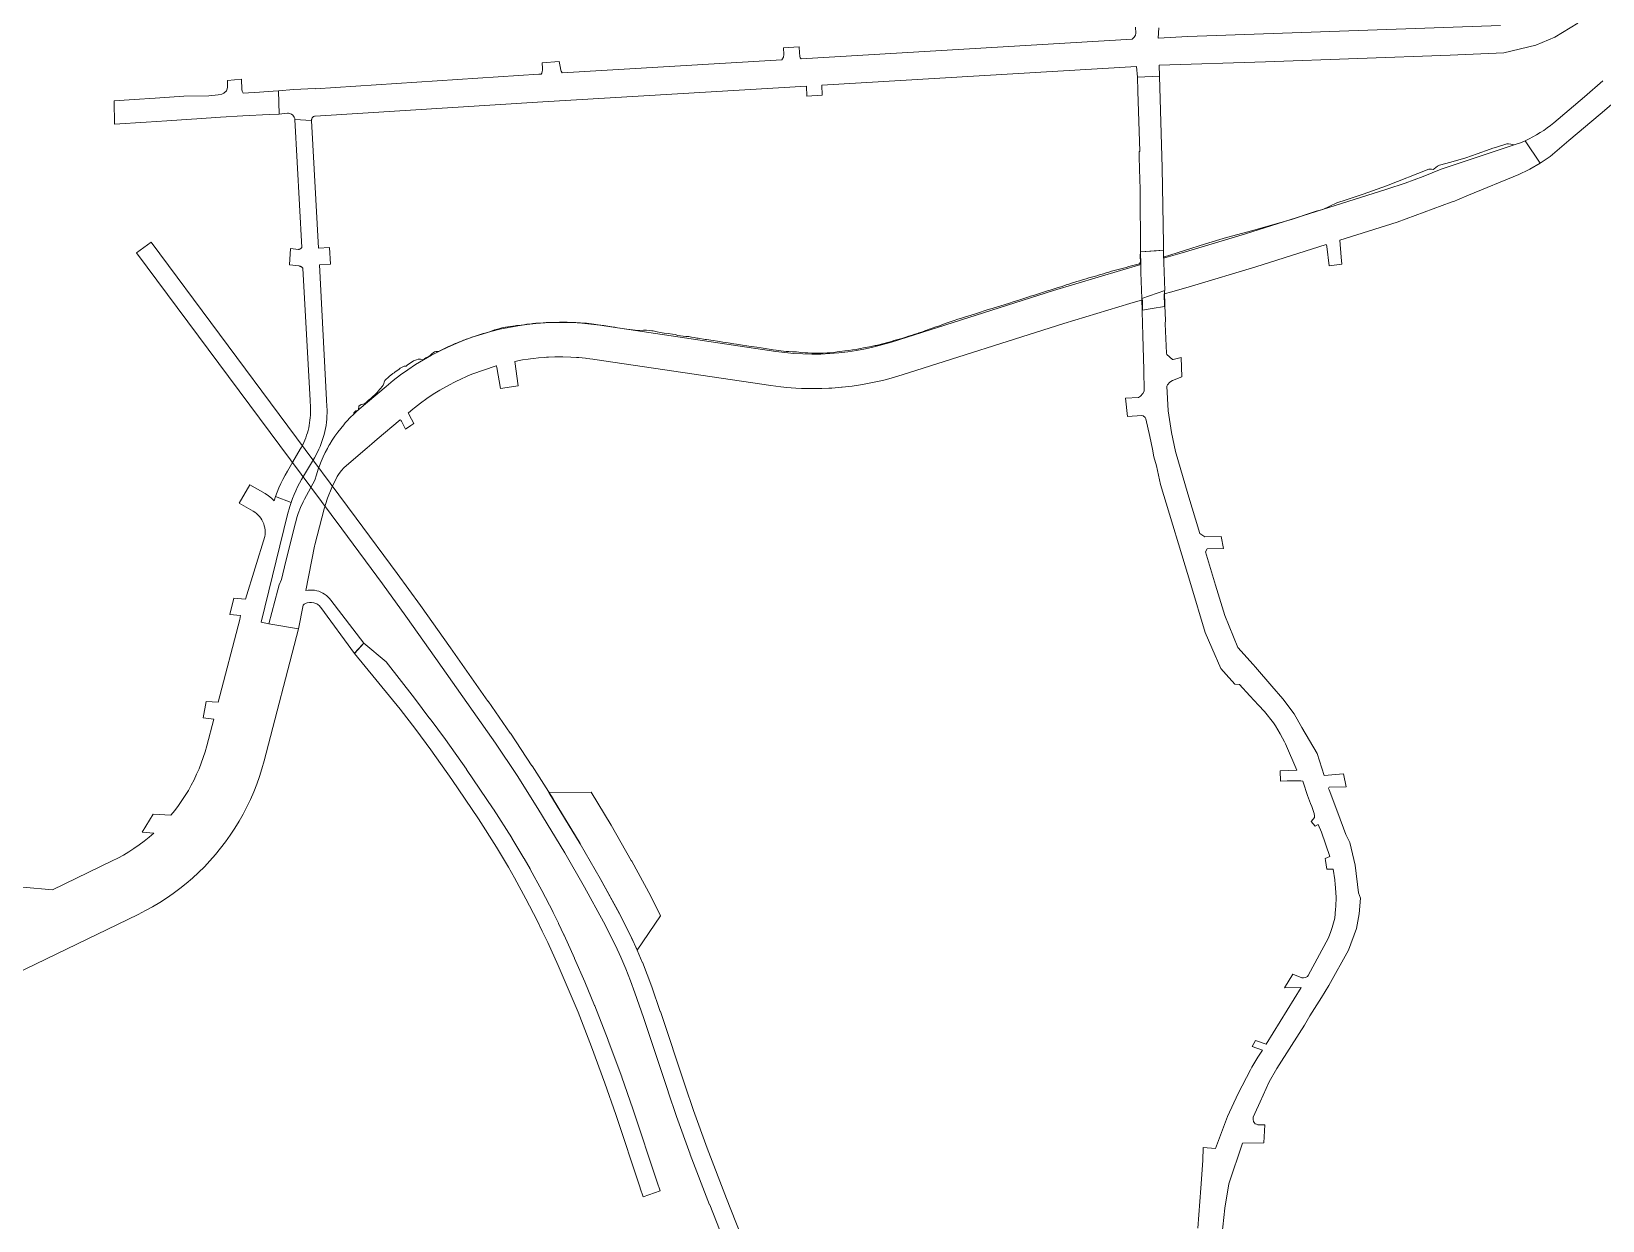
# Model space of a CAD drawing. Header units: inches. Extents: x 704148 to 723432, y 7075344 to 7101810.
# Drawn here: x 712945 to 714082, y 7085785 to 7086646 of the extents above; entities that cross this region are included whole.
import ezdxf

# ---------------------------------------------------------------- set-up
doc = ezdxf.new("R2010")
doc.units = ezdxf.units.IN
doc.header["$MEASUREMENT"] = 0
doc.layers.add('gisdb.gisadmin', color=7, linetype='Continuous', lineweight=9, true_color=0xccf5fc)

msp = doc.modelspace()

# ---------------------------------------------------------------- linework, layer by layer
at = {"layer": 'gisdb.gisadmin'}
for points in [[(714064.4501, 7086652.3948), (714047.9597, 7086642.1082), (714034.0742, 7086636.3041), (714010.9194, 7086630.8152), (713972.079, 7086629.0644), (713838.3759, 7086624.3086), (713761.4162, 7086621.8709), (713761.7148, 7086613.8492), (713745.7249, 7086613.2673), (713744.9858, 7086620.9752), (713517.0885, 7086607.4226), (713517.428, 7086600.1938), (713506.3154, 7086599.5369), (713505.92, 7086606.7621), (713315.0745, 7086595.4765), (713150.3551, 7086585.0874), (713150.0465, 7086585.0409), (713149.6456, 7086584.9294), (713149.3573, 7086584.81), (713149.0828, 7086584.6613), (713148.7438, 7086584.4202), (713148.3722, 7086584.0567), (713148.1236, 7086583.7232), (713147.9235, 7086583.3584), (713147.8077, 7086583.0685), (713147.7603, 7086582.9117), (713147.7475, 7086582.8693), (713147.6835, 7086582.5638), (713147.6585, 7086582.3572), (713147.648, 7086582.1493), (713147.652, 7086581.9412), (713135.6066, 7086582.4661), (713135.4138, 7086583.3805), (713135.2584, 7086583.8216), (713135.0652, 7086584.2475), (713134.5712, 7086585.0409), (713133.9471, 7086585.7364), (713133.2116, 7086586.3129), (713132.809, 7086586.551), (713131.9493, 7086586.9175), (713131.0391, 7086587.1293), (713130.5736, 7086587.1748), (713130.1551, 7086587.1811), (713124.2094, 7086586.4932), (713123.7308, 7086603.3199), (713134.5193, 7086604.211), (713150.2406, 7086605.1217), (713150.243, 7086604.6979), (713312.2288, 7086615.3327), (713313.8044, 7086615.4361), (713314.2654, 7086616.1758), (713314.6997, 7086617.4067), (713314.8049, 7086618.2719), (713314.754, 7086619.4741), (713314.5084, 7086623.5005), (713327.0124, 7086624.4704), (713327.5717, 7086620.9066), (713328.0626, 7086618.2688), (713328.416, 7086617.4721), (713329.1909, 7086616.4217), (713488.148, 7086625.6968), (713489.2377, 7086627.5953), (713489.5948, 7086629.6824), (713489.3805, 7086634.5621), (713500.6974, 7086635.2221), (713500.9437, 7086630.768), (713501.068, 7086628.5207), (713501.4187, 7086627.2703), (713502.23, 7086626.5256), (713741.7645, 7086640.623), (713743.2777, 7086642.092), (713744.1757, 7086643.5782), (713744.506, 7086645.1321), (713744.3208, 7086649.4368)], [(713761.0323, 7086648.925), (713760.6862, 7086641.5443), (713782.2277, 7086642.5932), (714008.4974, 7086650.668)], [(714093.9316, 7086597.8075), (714080.7909, 7086586.4166), (714058.0393, 7086567.2659), (714047.777, 7086558.6331), (714044.3558, 7086555.8811), (714037.2145, 7086550.8704), (714037.2144, 7086550.8705), (714026.4266, 7086567.2156), (714026.4267, 7086567.2156), (714029.1941, 7086568.5341), (714031.9151, 7086569.9458), (714034.5866, 7086571.449), (714037.2055, 7086573.0422), (714039.7689, 7086574.7234), (714042.2736, 7086576.4906), (714044.7169, 7086578.3419), (714047.0959, 7086580.2751), (714069.3844, 7086599.0245), (714082.6072, 7086610.4866)], [(713489.6887, 7085660.1039), (713435.8887, 7085796.5641), (713435.8702, 7085796.6115), (713421.7995, 7085833.1361), (713421.7541, 7085833.2576), (713411.8643, 7085860.5402), (713411.8216, 7085860.6618), (713405.7315, 7085878.5627), (713405.7157, 7085878.6095), (713387.8718, 7085932.3963), (713381.6878, 7085950.1159), (713378.4616, 7085958.8451), (713375.0843, 7085967.4814), (713371.506, 7085975.9844), (713367.6014, 7085984.5052), (713359.0819, 7086001.4609), (713345.3331, 7086026.6291), (713330.965, 7086051.536), (713311.439, 7086083.6855), (713296.3792, 7086107.4909), (713280.7855, 7086130.8696), (713264.7428, 7086153.9771), (713237.6414, 7086192.3694), (713215.8413, 7086222.9889), (713199.0281, 7086246.2354), (713169.5455, 7086286.1619), (713020.9716, 7086486.0395), (713031.405, 7086493.7949), (713179.985, 7086293.909), (713179.9972, 7086293.8925), (713209.505, 7086253.9318), (713209.5429, 7086253.88), (713226.3891, 7086230.5878), (713226.4174, 7086230.5485), (713248.2391, 7086199.8985), (713248.2543, 7086199.8772), (713275.3779, 7086161.4534), (713275.407, 7086161.4118), (713291.4987, 7086138.2337), (713291.5668, 7086138.1336), (713307.2377, 7086114.6392), (713307.3233, 7086114.5075), (713322.4569, 7086090.5855), (713322.5194, 7086090.4846), (713342.1143, 7086058.2217), (713342.189, 7086058.0955), (713356.6316, 7086033.0596), (713356.7056, 7086032.9277), (713370.5441, 7086007.5952), (713370.6478, 7086007.3974), (713379.27, 7085990.2374), (713379.3711, 7085990.0269), (713383.3667, 7085981.3073), (713383.4486, 7085981.1208), (713387.0987, 7085972.4474), (713387.1612, 7085972.2934), (713390.591, 7085963.5229), (713390.6343, 7085963.4089), (713393.9022, 7085954.567), (713393.9423, 7085954.4554), (713400.1624, 7085936.6324), (713400.1947, 7085936.5374), (713418.0467, 7085882.7264), (713424.108, 7085864.91), (713433.9538, 7085837.7489), (713447.992, 7085801.3085), (713501.7854, 7085664.8651)], [(713789.45, 7085779.7), (713791.57, 7085808.74), (713792.93, 7085828.66), (713793.31, 7085838.1), (713802.03, 7085837.44), (713810.77, 7085860.56), (713818.45, 7085877.32), (713827.39, 7085894.34), (713828.5724, 7085896.2751), (713832.8998, 7085903.5279), (713836.0997, 7085908.5936), (713828.6391, 7085911.239), (713831.0633, 7085915.6833), (713838.77, 7085912.95), (713864.24, 7085954.07), (713852.0481, 7085953.8074), (713858.1984, 7085963.7526), (713864.54, 7085961.01), (713865.8, 7085960.97), (713867.22, 7085961.23), (713868.2, 7085961.67), (713868.86, 7085962.11), (713869.36, 7085962.61), (713883.94, 7085989.93), (713885.69, 7085994.68), (713886.74, 7085997.55), (713888.48, 7086004.23), (713889.12, 7086010.65), (713889.2, 7086012.68), (713889.46, 7086019.47), (713889.14, 7086025.85), (713888.81, 7086029.19), (713888.7768, 7086029.5224), (713888.5985, 7086031.1031), (713888.4904, 7086032.0622), (713887.46, 7086039.79), (713882.68, 7086039.65), (713881.79, 7086045.99), (713881.59, 7086047.4), (713884.9, 7086048.93), (713878.86, 7086066.48), (713876.58, 7086072.04), (713874.42, 7086070.95), (713871.38, 7086074.17), (713872.98, 7086075.95), (713873.78, 7086077.25), (713873.85, 7086078.27), (713873.6818, 7086080.1367), (713871.7906, 7086085.0264), (713870.8948, 7086087.3423), (713868.7372, 7086092.9721), (713865.5354, 7086102.6023), (713865.3039, 7086103.3254), (713863.95, 7086103.63), (713861.11, 7086103.63), (713853.92, 7086103.77), (713849.3257, 7086103.4528), (713848.9056, 7086111.0154), (713861.1024, 7086111.4333), (713852.7729, 7086130.4943), (713852.1134, 7086132.0035), (713850.5799, 7086134.6288), (713848.8804, 7086137.7288), (713845.7099, 7086143.5125), (713844.0875, 7086145.6264), (713837.56, 7086153.98), (713833.28, 7086158.53), (713826.94, 7086165.26), (713819.54, 7086173.32), (713816.06, 7086173.58), (713809.89, 7086180.7), (713806.12, 7086185.05), (713799.53, 7086199.99), (713794.65, 7086211.07), (713784.39, 7086245.79), (713762.3225, 7086318.2647), (713759.3514, 7086331.6944), (713757.5399, 7086338.3689), (713756.4227, 7086343.9396), (713754.6258, 7086353.0721), (713751.8, 7086365.87), (713751.34, 7086366.84), (713749.69, 7086368), (713748.74, 7086368.19), (713738.46, 7086367.5035), (713736.9854, 7086380.7753), (713746.31, 7086381.34), (713747.87, 7086382.14), (713749.59, 7086384.14), (713750.41, 7086385.96), (713750.19, 7086401.4), (713749.56, 7086426.13), (713749.1165, 7086443.4455), (713748.87, 7086453.07), (713765.39, 7086458.85), (713765.18, 7086458.35), (713765.5206, 7086447.6789), (713765.85, 7086437.36), (713765.81, 7086434.66), (713766.7, 7086413.34), (713766.88, 7086412.51), (713770.9, 7086408.84), (713771.39, 7086408.73), (713777.334, 7086410.2528), (713777.8589, 7086396.3419), (713770.93, 7086393.67), (713768.96, 7086392.4), (713767.44, 7086390.52), (713766.8, 7086389.37), (713767.9, 7086371.52), (713770.36, 7086355.89), (713773.08, 7086342.18), (713782.12, 7086311.44), (713790.81, 7086282.85), (713794.39, 7086280.42), (713806.2872, 7086280.7043), (713807.8777, 7086271.843), (713796.2, 7086271.59), (713794.89, 7086269.57), (713802.26, 7086245.39), (713808.97, 7086223.39), (713818.39, 7086200.21), (713829.38, 7086188.02), (713831.13, 7086185.96), (713842.9022, 7086172.1946), (713850.8, 7086163.16), (713859.15, 7086152.28), (713864.61, 7086142.32), (713875.6906, 7086123.451), (713880.7182, 7086107.6502), (713894.8156, 7086108.8472), (713896.7003, 7086099.4241), (713884.52, 7086099.16), (713883.92, 7086098.02), (713884.38, 7086097.28), (713890.65, 7086080.62), (713896.57, 7086064.9), (713899.47, 7086059.12), (713903.39, 7086042.72), (713905.67, 7086022.5), (713907.12, 7086018.74), (713906.17, 7086007.27), (713904.26, 7085996.75), (713898.34, 7085981.07), (713884.28, 7085955.49), (713878.9, 7085946.87), (713870.52, 7085933.43), (713866.61, 7085926.87), (713857.23, 7085912.06), (713846.64, 7085895.33), (713840.96, 7085885.81), (713834.37, 7085871.23), (713830.58, 7085862.83), (713829.51, 7085860.18), (713829.44, 7085858.35), (713829.69, 7085856.91), (713830.05, 7085856.3), (713830.91, 7085855.4), (713831.74, 7085855.05), (713832.8, 7085854.63), (713834.54, 7085854.5), (713837.8269, 7085854.4953), (713837.1743, 7085841.4432), (713821.77, 7085841.38), (713811.77, 7085811.83), (713808.9747, 7085794.2257), (713805.2172, 7085760.4428)], [(712938.5612, 7086026.7107), (712960.0944, 7086024.8044), (713003.3165, 7086045.7166), (713007.3654, 7086047.7645), (713011.3394, 7086049.9541), (713015.2336, 7086052.2826), (713019.0432, 7086054.7472), (713022.7634, 7086057.3447), (713026.3896, 7086060.072), (713029.9172, 7086062.9255), (713033.3419, 7086065.9019), (713025.0682, 7086066.4872), (713032.9776, 7086079.4596), (713045.8409, 7086078.8544), (713048.5932, 7086082.2547), (713051.2281, 7086085.7466), (713053.7426, 7086089.3263), (713056.1339, 7086092.9894), (713058.399, 7086096.7318), (713060.5355, 7086100.5492), (713062.5407, 7086104.437), (713064.4125, 7086108.3909), (713066.1486, 7086112.4061), (713067.7471, 7086116.4782), (713069.206, 7086120.6023), (713070.5237, 7086124.7736), (713071.6986, 7086128.9874), (713076.762, 7086148.4192), (713069.1077, 7086149.3621), (713071.418, 7086161.1803), (713079.9555, 7086160.6749), (713095.5747, 7086220.617), (713096.2894, 7086223.3601), (713088.5569, 7086224.1397), (713091.2809, 7086235.97), (713099.8948, 7086235.3126), (713113.7525, 7086280.5918), (713113.9575, 7086282.1334), (713114.0273, 7086283.6871), (713113.9615, 7086285.241), (713113.7605, 7086286.7832), (713113.4259, 7086288.302), (713112.9601, 7086289.7858), (713112.3668, 7086291.2235), (713111.6505, 7086292.6039), (713110.8165, 7086293.9167), (713109.8713, 7086295.1517), (713108.8221, 7086296.2997), (713107.6768, 7086297.3519), (713106.4442, 7086298.3003), (713105.3036, 7086299.038), (713095.1384, 7086304.7371), (713102.9471, 7086318.003), (713114.0793, 7086311.7355), (713116.3762, 7086310.1643), (713118.5275, 7086308.3989), (713120.5167, 7086306.4527), (713121.5901, 7086309.6401), (713132.7632, 7086305.2408), (713131.8031, 7086302.3444), (713130.1674, 7086296.4658), (713111.1832, 7086218.5271), (713116.7464, 7086217.4265), (713138.2233, 7086213.7581), (713113.3092, 7086118.1449), (713111.7134, 7086112.428), (713109.9208, 7086106.7698), (713107.9334, 7086101.177), (713105.7536, 7086095.6563), (713103.3842, 7086090.2143), (713100.8278, 7086084.8576), (713098.0877, 7086079.5926), (713095.1669, 7086074.4255), (713092.0692, 7086069.3626), (713088.798, 7086064.4099), (713085.3575, 7086059.5734), (713081.7517, 7086054.8589), (713077.9848, 7086050.2719), (713074.0616, 7086045.818), (713069.9865, 7086041.5026), (713065.7645, 7086037.3307), (713061.4007, 7086033.3075), (713056.9004, 7086029.4376), (713052.2688, 7086025.7258), (713047.5115, 7086022.1765), (713042.6342, 7086018.794), (713037.6429, 7086015.5822), (713032.5433, 7086012.5451), (713027.3418, 7086009.6862), (713022.0444, 7086007.0091), (712895.5748, 7085945.8193)]]:
    msp.add_lwpolyline(points, dxfattribs=at)
for points in [[(713764.6067, 7086487.9791), (713747.936, 7086486.765), (713747.8859, 7086494.0345), (713747.9386, 7086494.839), (713747.8859, 7086495.6434), (713747.7, 7086522.6), (713747.52, 7086532.62), (713747.4574, 7086538.8563), (713746.99, 7086555.22), (713746.96, 7086559.46), (713747.2455, 7086559.4782), (713746.0143, 7086603.0528), (713745.7249, 7086613.2673), (713761.7148, 7086613.8492), (713763.59, 7086547.67), (713764.5271, 7086492.6541)], [(713123.7308, 7086603.3199), (713124.2094, 7086586.4932), (713116.97, 7086586.12), (713097.84, 7086585.12), (713081.63, 7086584.28), (713064.57, 7086583.08), (713060.76, 7086582.83), (713042.8, 7086581.63), (713027.85, 7086580.63), (713005.02, 7086579.29), (713004.6252, 7086596.1705), (713019.26, 7086597.12), (713034.44, 7086598.06), (713055.03, 7086599.44), (713073.13, 7086599.81), (713080.08, 7086600.48), (713082.64, 7086600.96), (713084.12, 7086601.55), (713085.93, 7086603.34), (713086.63, 7086604.66), (713086.84, 7086605.97), (713086.87, 7086607.6), (713086.688, 7086610.8695), (713096.7871, 7086611.7555), (713097.11, 7086604.21), (713097.46, 7086603.13), (713098.1, 7086601.73), (713109.8097, 7086602.4461), (713116.25, 7086602.84), (713119.84, 7086603.18)], [(713132.7632, 7086305.2408), (713121.5901, 7086309.6401), (713122.7641, 7086312.7918), (713124.0375, 7086315.9047), (713125.409, 7086318.9757), (713126.8773, 7086322.0016), (713128.4408, 7086324.9794), (713130.098, 7086327.906), (713134.0073, 7086334.5615), (713139.416, 7086343.7697), (713140.3288, 7086345.3868), (713141.1855, 7086347.0343), (713141.9851, 7086348.7104), (713142.7265, 7086350.4129), (713143.4089, 7086352.1399), (713144.0316, 7086353.8893), (713144.5938, 7086355.6591), (713145.0947, 7086357.4472), (713145.5339, 7086359.2515), (713145.9108, 7086361.0698), (713146.225, 7086362.8999), (713146.4761, 7086364.7398), (713146.6637, 7086366.5873), (713146.7877, 7086368.4401), (713146.8479, 7086370.2961), (713146.8443, 7086372.153), (713146.7768, 7086374.0087), (713146.4951, 7086379.2668), (713141.3869, 7086474.5952), (713141.2367, 7086474.861), (713141.0639, 7086475.1127), (713140.8699, 7086475.3485), (713140.656, 7086475.5664), (713140.4239, 7086475.7648), (713140.1755, 7086475.9423), (713139.9125, 7086476.0975), (713139.637, 7086476.2291), (713139.3511, 7086476.3362), (713139.0569, 7086476.418), (713138.7567, 7086476.4738), (713138.6283, 7086476.4896), (713131.542, 7086477.2242), (713132.3653, 7086489.044), (713138.0885, 7086488.5527), (713138.3064, 7086488.5435), (713138.7405, 7086488.5822), (713139.1612, 7086488.6957), (713139.5559, 7086488.8805), (713139.9124, 7086489.131), (713140.073, 7086489.2786), (713140.2201, 7086489.4397), (713140.3526, 7086489.6129), (713140.4694, 7086489.797), (713140.5627, 7086489.9755), (713135.6066, 7086582.4661), (713147.652, 7086581.9412), (713152.6123, 7086489.3716), (713160.577, 7086489.8635), (713161.2606, 7086477.833), (713153.2589, 7086477.3052), (713158.4916, 7086379.6533), (713158.7597, 7086374.6508), (713158.8421, 7086372.3827), (713158.8451, 7086370.8561), (713158.8465, 7086370.1131), (713158.7729, 7086367.8447), (713158.6214, 7086365.5802), (713158.392, 7086363.3222), (713158.0852, 7086361.0734), (713157.7012, 7086358.8365), (713157.2406, 7086356.6142), (713156.7038, 7086354.409), (713156.0915, 7086352.2235), (713155.4044, 7086350.0604), (713154.6433, 7086347.9222), (713153.8092, 7086345.8114), (713152.903, 7086343.7306), (713151.9258, 7086341.6821), (713149.7631, 7086337.692), (713140.4451, 7086321.8284), (713138.9425, 7086319.1726), (713137.527, 7086316.4694), (713136.2, 7086313.7217), (713134.9628, 7086310.9325), (713133.8168, 7086308.1045)], [(713135.9282, 7086290.6241), (713137.1813, 7086295.0387), (713137.9127, 7086297.2152), (713139.5809, 7086301.4932), (713141.5174, 7086305.6567), (713142.5838, 7086307.6902), (713150.0419, 7086321.3789), (713151.0874, 7086325.1508), (713152.4186, 7086329.2522), (713153.3082, 7086331.7514), (713154.5896, 7086334.9897), (713155.983, 7086338.1814), (713157.4867, 7086341.3227), (713159.0989, 7086344.4097), (713160.234, 7086346.4101), (713160.8176, 7086347.4387), (713162.6407, 7086350.406), (713164.566, 7086353.308), (713166.5912, 7086356.1412), (713168.7139, 7086358.9022), (713170.9314, 7086361.5876), (713172.0719, 7086362.8747), (713172.3048, 7086363.1375), (713173.241, 7086364.1942), (713175.6401, 7086366.7187), (713178.1243, 7086369.1569), (713178.1255, 7086369.1582), (713178.2317, 7086369.2561), (713180.1366, 7086371.0128), (713182.1976, 7086372.8118), (713201.6367, 7086389.3162), (713206.7693, 7086393.5257), (713212.0422, 7086397.5581), (713217.4493, 7086401.4086), (713222.9844, 7086405.073), (713228.6409, 7086408.5468), (713234.4124, 7086411.826), (713240.2922, 7086414.9069), (713246.2734, 7086417.7859), (713252.3491, 7086420.4597), (713258.5124, 7086422.9251), (713264.756, 7086425.1793), (713271.0726, 7086427.2197), (713277.4551, 7086429.0439), (713283.896, 7086430.6498), (713290.3878, 7086432.0356), (713296.923, 7086433.1996), (713303.494, 7086434.1405), (713310.0933, 7086434.8572), (713316.7131, 7086435.3489), (713323.3458, 7086435.6149), (713329.9837, 7086435.6551), (713336.6192, 7086435.4693), (713343.2445, 7086435.0578), (713349.8519, 7086434.421), (713356.4338, 7086433.5596), (713483.8697, 7086414.6718), (713490.3307, 7086413.8296), (713496.8177, 7086413.2143), (713503.3223, 7086412.8266), (713509.8364, 7086412.667), (713516.3522, 7086412.7358), (713522.8615, 7086413.0328), (713529.3564, 7086413.5577), (713535.829, 7086414.3099), (713542.2712, 7086415.2884), (713548.6752, 7086416.4919), (713555.0331, 7086417.9192), (713561.3371, 7086419.5683), (713567.5794, 7086421.4372), (713684.7375, 7086458.7634), (713733.2856, 7086473.3401), (713748.1668, 7086477.538), (713747.9443, 7086486.6894), (713747.9443, 7086486.6895), (713759.2651, 7086487.5613), (713764.3825, 7086487.9554), (713764.4692, 7086482.1377), (713764.4692, 7086482.1368), (713778.0135, 7086485.9576), (713823.8541, 7086499.6895), (713926.1792, 7086532.1463), (713939.473, 7086536.5749), (713952.6335, 7086541.3849), (713965.6499, 7086546.5724), (714018.5038, 7086564.2793), (714018.5039, 7086564.2792), (714023.6161, 7086565.9919), (714026.4266, 7086567.2156), (714037.2144, 7086550.8704), (714037.2144, 7086550.8705), (714037.2145, 7086550.8704), (714029.8411, 7086546.604), (714029.6635, 7086546.5013), (714028.8088, 7086546.1017), (714021.7606, 7086542.8068), (713985.4429, 7086527.7226), (713977.2711, 7086524.3286), (713975.2392, 7086523.4846), (713972.9005, 7086522.6299), (713933.7379, 7086508.3164), (713892.0947, 7086495.1074), (713893.1846, 7086482.7808), (713893.6245, 7086477.8046), (713884.3626, 7086476.6257), (713882.8401, 7086490.5076), (713882.7458, 7086490.9132), (713882.4533, 7086491.6922), (713882.2756, 7086491.9929), (713831.4128, 7086475.8596), (713784.8009, 7086461.8966), (713770.4219, 7086457.8404), (713764.9493, 7086456.2966), (713765.1706, 7086447.2744), (713756.3183, 7086445.6658), (713749.3568, 7086444.4007), (713749.2785, 7086451.876), (713740.073, 7086449.2792), (713716.3129, 7086442.1452), (713692.3266, 7086434.9432), (713575.1685, 7086397.617), (713568.0869, 7086395.4967), (713563.8377, 7086394.3852), (713560.9354, 7086393.6259), (713553.7227, 7086392.0068), (713546.4577, 7086390.6414), (713539.1494, 7086389.5314), (713531.8066, 7086388.6781), (713531.2442, 7086388.6327), (713524.4385, 7086388.0827), (713522.1212, 7086387.9769), (713517.054, 7086387.7457), (713513.0572, 7086387.7035), (713509.6623, 7086387.6677), (713502.2723, 7086387.8487), (713498.3216, 7086388.0842), (713494.8933, 7086388.2885), (713491.7475, 7086388.5869), (713487.5341, 7086388.9866), (713480.204, 7086389.9421), (713352.7685, 7086408.8298), (713351.3718, 7086409.0124), (713346.9801, 7086409.5864), (713345.9069, 7086409.6894), (713341.1692, 7086410.1438), (713339.4103, 7086410.2518), (713335.3425, 7086410.5014), (713329.507, 7086410.6587), (713323.6695, 7086410.6156), (713319.0746, 7086410.4237), (713317.837, 7086410.372), (713316.2058, 7086410.2477), (713312.0162, 7086409.9284), (713308.3578, 7086409.5228), (713306.2141, 7086409.2852), (713304.397, 7086409.0203), (713300.4376, 7086408.4431), (713294.6933, 7086407.4032), (713297.1657, 7086389.5914), (713297.1657, 7086389.5913), (713292.4981, 7086388.9009), (713284.4067, 7086387.704), (713281.8033, 7086402.987), (713281.803, 7086402.9882), (713281.7299, 7086403.3275), (713281.7297, 7086403.3281), (713281.6267, 7086403.6615), (713281.6266, 7086403.662), (713281.4951, 7086403.9847), (713281.39, 7086404.1966), (713281.3895, 7086404.1965), (713263.6967, 7086398.077), (713260.3597, 7086396.6983), (713255.2702, 7086394.3971), (713252.5097, 7086393.038), (713250.2591, 7086391.93), (713248.5828, 7086391.0351), (713245.3317, 7086389.2995), (713240.4934, 7086386.5086), (713235.7494, 7086383.5602), (713231.1048, 7086380.4576), (713226.6187, 7086377.2428), (713226.5647, 7086377.2041), (713222.1339, 7086373.8032), (713220.9801, 7086372.8558), (713217.8172, 7086370.2586), (713217.6351, 7086370.104), (713217.6351, 7086370.1039), (713219.9383, 7086365.6933), (713221.6415, 7086362.4317), (713221.6415, 7086362.4316), (713219.424, 7086360.9261), (713215.7601, 7086358.4385), (713213.0213, 7086363.5938), (713212.7779, 7086364.0073), (713212.4995, 7086364.398), (713212.188, 7086364.763), (713211.8459, 7086365.0994), (713195.2467, 7086351.0956), (713191.2852, 7086347.7321), (713187.8938, 7086344.8527), (713172.8947, 7086332.118), (713170.9754, 7086330.3387), (713169.2185, 7086328.3989), (713167.6373, 7086326.3134), (713166.2439, 7086324.098), (713162.1992, 7086316.0897), (713159.1176, 7086308.4337), (713157.6784, 7086303.7307), (713157.21, 7086302.2), (713156.7058, 7086300.5524), (713149.937, 7086274.5756), (713149.7476, 7086273.5923), (713143.5703, 7086241.5202), (713145.1037, 7086241.7547), (713146.6707, 7086241.8568), (713148.2406, 7086241.8219), (713149.8015, 7086241.6503), (713151.3415, 7086241.3434), (713152.8489, 7086240.9033), (713154.3122, 7086240.3336), (713155.7203, 7086239.6385), (713157.0624, 7086238.8233), (713158.3284, 7086237.8943), (713159.5086, 7086236.8585), (713160.594, 7086235.7237), (713161.5764, 7086234.4986), (713185.4556, 7086203.4399), (713180.6228, 7086198.3479), (713178.7341, 7086195.8497), (713154.3163, 7086229.1798), (713153.8251, 7086229.7923), (713153.2823, 7086230.3597), (713152.0593, 7086231.3421), (713151.3882, 7086231.7497), (713149.9525, 7086232.3821), (713149.1988, 7086232.6022), (713147.6484, 7086232.8414), (713146.0799, 7086232.8078), (713144.5411, 7086232.5024), (713143.7976, 7086232.2503), (713142.3903, 7086231.557), (713141.5386, 7086230.9713), (713138.2233, 7086213.7581), (713116.7464, 7086217.4265), (713123.1367, 7086241.9195), (713124.2207, 7086245.5191), (713125.8132, 7086249.5799), (713128.9206, 7086262.7357)], [(713965.6499, 7086546.5724), (713952.6335, 7086541.3849), (713939.473, 7086536.5749), (713926.1792, 7086532.1463), (713823.8541, 7086499.6895), (713778.0135, 7086485.9576), (713764.4692, 7086482.1368), (713764.4564, 7086482.9962), (713794.8742, 7086492.4967), (713810.0505, 7086497.0105), (713829.2365, 7086502.1864), (713841.6899, 7086505.922), (713857.0956, 7086510.2722), (713871.3079, 7086515.0776), (713875.1129, 7086516.3114), (713879.9825, 7086517.4966), (713890.044, 7086522.1579), (713896.6639, 7086524.4401), (713909.0124, 7086528.5062), (713925.9467, 7086534.594), (713956.5707, 7086546.4984), (713958.6524, 7086546.4913), (713959.7195, 7086546.4287), (713960.5586, 7086546.935), (713962.9179, 7086548.8282), (713964.4583, 7086549.4415), (713972.4998, 7086551.6751), (713983.4901, 7086554.766), (713991.6366, 7086557.7415), (714001.026, 7086561.2059), (714002.9387, 7086561.8147), (714004.8802, 7086562.3545), (714012.9932, 7086564.8316), (714014.2025, 7086564.8854), (714015.9537, 7086564.788), (714018.5038, 7086564.2793)], [(713748.87, 7086453.07), (713748.0394, 7086471.7727), (713747.936, 7086486.765), (713764.6067, 7086487.9791), (713764.76, 7086478.98), (713765.39, 7086458.85)], [(713529.3564, 7086413.5577), (713522.8615, 7086413.0328), (713516.3522, 7086412.7358), (713509.8364, 7086412.667), (713503.3223, 7086412.8266), (713496.8177, 7086413.2143), (713490.3307, 7086413.8296), (713483.8697, 7086414.6718), (713356.4338, 7086433.5596), (713349.8519, 7086434.421), (713343.2445, 7086435.0578), (713336.6192, 7086435.4693), (713329.9837, 7086435.6551), (713323.3458, 7086435.6149), (713316.7131, 7086435.3489), (713310.0933, 7086434.8572), (713303.494, 7086434.1405), (713296.923, 7086433.1996), (713290.3878, 7086432.0356), (713283.896, 7086430.6498), (713277.4551, 7086429.0439), (713271.0726, 7086427.2197), (713264.756, 7086425.1793), (713258.5124, 7086422.9251), (713252.3491, 7086420.4597), (713246.2734, 7086417.7859), (713240.2922, 7086414.9069), (713234.4124, 7086411.826), (713228.6409, 7086408.5468), (713222.9844, 7086405.073), (713217.4493, 7086401.4086), (713212.0422, 7086397.5581), (713206.7693, 7086393.5257), (713201.6367, 7086389.3162), (713182.1976, 7086372.8118), (713180.1366, 7086371.0128), (713178.2317, 7086369.2561), (713178.1777, 7086370.2731), (713178.9166, 7086370.9479), (713179.7515, 7086371.5095), (713180.7062, 7086371.9301), (713181.6488, 7086372.365), (713181.9585, 7086375.0904), (713182.7134, 7086375.7464), (713183.6117, 7086376.2333), (713184.8293, 7086376.3443), (713185.9451, 7086376.5752), (713187.4485, 7086377.8947), (713188.948, 7086379.2186), (713190.443, 7086380.548), (713191.1886, 7086381.2149), (713191.9327, 7086381.8835), (713193.4171, 7086383.2253), (713194.1638, 7086383.8909), (713194.8902, 7086384.5804), (713196.1306, 7086386.2095), (713196.7771, 7086386.9932), (713197.4243, 7086387.776), (713198.7126, 7086389.3488), (713199.369, 7086390.1207), (713199.9154, 7086391.3436), (713200.1224, 7086392.4412), (713200.5762, 7086393.6098), (713201.3415, 7086394.4102), (713203.0004, 7086395.8588), (713203.8598, 7086396.5465), (713206.484, 7086398.5507), (713207.3642, 7086399.2114), (713208.2526, 7086399.8609), (713210.0529, 7086401.1274), (713210.9577, 7086401.7536), (713211.8538, 7086402.3913), (713213.7158, 7086403.5672), (713214.7277, 7086404.0367), (713216.0337, 7086404.0725), (713216.9554, 7086404.663), (713217.8559, 7086405.2844), (713219.6675, 7086406.5124), (713221.4927, 7086407.7205), (713223.6428, 7086408.6511), (713224.8752, 7086408.9851), (713226.4191, 7086409.0616), (713228.5825, 7086408.6279), (713229.4291, 7086409.3164), (713230.3252, 7086409.9227), (713231.3156, 7086410.3648), (713232.3641, 7086410.7012), (713234.0016, 7086412.1988), (713234.822, 7086412.9538), (713235.6786, 7086413.647), (713236.5771, 7086414.2658), (713237.6709, 7086414.511), (713238.7937, 7086414.6926), (713239.93, 7086414.839), (713240.8939, 7086415.3221), (713242.8296, 7086416.2725), (713243.8013, 7086416.7396), (713245.7525, 7086417.6578), (713246.7319, 7086418.1087), (713248.698, 7086418.9944), (713249.6847, 7086419.4291), (713251.6653, 7086420.282), (713252.6591, 7086420.7003), (713254.6535, 7086421.5203), (713255.6541, 7086421.922), (713256.6569, 7086422.3182), (713257.6618, 7086422.7088), (713258.6689, 7086423.0939), (713259.6781, 7086423.4734), (713260.6894, 7086423.8473), (713263.7355, 7086424.9354), (713266.7992, 7086425.9729), (713271.9422, 7086427.5888), (713274.0116, 7086428.1952), (713277.1147, 7086429.1111), (713280.188, 7086430.1557), (713282.2646, 7086430.7569), (713283.3059, 7086431.0484), (713285.3953, 7086431.6076), (713286.4468, 7086431.8598), (713289.6426, 7086432.417), (713291.7794, 7086432.7469), (713294.9897, 7086433.1956), (713296.061, 7086433.3328), (713299.2781, 7086433.7075), (713301.4189, 7086433.9712), (713302.4876, 7086434.1143), (713303.5571, 7086434.2514), (713304.6272, 7086434.3827), (713306.7798, 7086434.5344), (713307.8428, 7086434.7325), (713308.9073, 7086434.9254), (713309.9782, 7086435.0588), (713311.0593, 7086435.0784), (713312.1412, 7086435.0783), (713315.3627, 7086435.3694), (713317.5154, 7086435.4954), (713319.6694, 7086435.5977), (713321.8244, 7086435.6761), (713325.0594, 7086435.6675), (713327.2146, 7086435.7281), (713329.371, 7086435.7688), (713332.6051, 7086435.7118), (713333.683, 7086435.6842), (713335.8383, 7086435.6129), (713339.0697, 7086435.4649), (713340.1463, 7086435.4042), (713342.3023, 7086435.3147), (713344.455, 7086435.1694), (713345.5366, 7086435.1512), (713346.6113, 7086435.0518), (713351.9588, 7086434.3316), (713355.1656, 7086433.9017), (713359.2151, 7086433.293), (713362.1808, 7086432.8406), (713365.158, 7086432.4659), (713367.1396, 7086432.1942), (713369.1014, 7086431.789), (713371.0794, 7086431.4927), (713374.0469, 7086431.0525), (713376.0253, 7086430.7593), (713378.0036, 7086430.466), (713378.9928, 7086430.3194), (713379.9544, 7086430.2089), (713380.0594, 7086430.1968), (713381.9748, 7086429.9767), (713383.9813, 7086429.8729), (713384.9828, 7086429.8097), (713388.0402, 7086429.9756), (713390.0541, 7086429.9223), (713392.0723, 7086429.8972), (713394.0504, 7086429.6022), (713395.0392, 7086429.4531), (713397.9771, 7086428.8128), (713399.9364, 7086428.3909), (713402.9004, 7086427.927), (713405.8826, 7086427.5855), (713408.862, 7086427.2256), (713410.8174, 7086426.7768), (713412.7648, 7086426.2746), (713414.7258, 7086425.8643), (713416.7052, 7086425.5779), (713418.7092, 7086425.4576), (713420.7113, 7086425.3244), (713422.6835, 7086424.989), (713424.6558, 7086424.6553), (713426.6287, 7086424.3245), (713427.6153, 7086424.1606), (713432.5526, 7086423.3688), (713433.5408, 7086423.2155), (713438.4834, 7086422.4597), (713441.45, 7086422.0137), (713445.4034, 7086421.404), (713449.3625, 7086420.8336), (713453.3139, 7086420.2104), (713455.289, 7086419.895), (713458.2549, 7086419.444), (713464.1868, 7086418.5422), (713470.1127, 7086417.6001), (713473.0763, 7086417.1337), (713476.0438, 7086416.6933), (713479.0111, 7086416.2511), (713481.9781, 7086415.8076), (713483.9929, 7086415.5058), (713485.7906, 7086415.2446), (713489.4623, 7086414.7708), (713491.3047, 7086414.5902), (713493.1612, 7086414.5583), (713495.9231, 7086414.2988), (713497.7788, 7086414.3198), (713498.6997, 7086414.2433), (713500.535, 7086413.972), (713501.4545, 7086413.8489), (713505.1502, 7086413.6537), (713506.9997, 7086413.5843), (713509.775, 7086413.4775), (713511.6267, 7086413.3369), (713513.4801, 7086413.2973), (713515.3334, 7086413.3188), (713518.1124, 7086413.3979), (713520.8896, 7086413.526), (713522.7398, 7086413.6345), (713525.5066, 7086413.9124), (713528.267, 7086414.2386), (713530.105, 7086414.4668), (713533.7736, 7086414.9664), (713536.5308, 7086415.2894), (713539.2823, 7086415.6612), (713542.025, 7086416.0936), (713543.8486, 7086416.4118), (713548.3789, 7086417.3548), (713550.1825, 7086417.7694), (713552.91, 7086418.2917), (713555.6382, 7086418.8248), (713556.5459, 7086419.0127), (713558.3584, 7086419.4045), (713561.0689, 7086420.0338), (713561.967, 7086420.2652), (713562.8506, 7086420.5475), (713563.7322, 7086420.8356), (713564.6181, 7086421.1085), (713565.509, 7086421.3648), (713567.4261, 7086421.9185), (713569.2029, 7086422.4299), (713571.1281, 7086422.9756), (713572.0914, 7086423.2463), (713574.0138, 7086423.8007), (713574.9708, 7086424.0911), (713577.8409, 7086424.9653), (713579.7517, 7086425.5561), (713581.6575, 7086426.1626), (713582.6136, 7086426.4559), (713584.526, 7086427.0416), (713586.4382, 7086427.6283), (713587.3709, 7086427.9948), (713588.3115, 7086428.3368), (713589.2528, 7086428.6766), (713591.1348, 7086429.3578), (713592.0759, 7086429.6979), (713593.0174, 7086430.0372), (713594.9016, 7086430.7113), (713595.8446, 7086431.0458), (713599.6243, 7086432.359), (713601.519, 7086433.0006), (713603.4091, 7086433.6564), (713605.3003, 7086434.3087), (713607.185, 7086434.9816), (713610.0157, 7086435.9794), (713612.849, 7086436.9688), (713615.692, 7086437.9281), (713617.6053, 7086438.511), (713620.4726, 7086439.3937), (713625.2397, 7086440.9022), (713629.0456, 7086442.1332), (713631.8989, 7086443.0598), (713634.7537, 7086443.982), (713637.6121, 7086444.8928), (713640.4759, 7086445.7868), (713644.2965, 7086446.9716), (713649.0711, 7086448.4563), (713652.8875, 7086449.6543), (713655.7465, 7086450.5633), (713660.5053, 7086452.0977), (713663.3613, 7086453.016), (713666.2184, 7086453.9307), (713668.124, 7086454.5382), (713670.9835, 7086455.4454), (713674.7988, 7086456.6468), (713677.6625, 7086457.5411), (713680.5255, 7086458.4373), (713682.428, 7086459.0543), (713685.2971, 7086459.9607), (713688.194, 7086460.8494), (713690.1259, 7086461.4396), (713691.092, 7086461.7344), (713693.9548, 7086462.7319), (713695.8735, 7086463.3648), (713697.7981, 7086463.9791), (713701.651, 7086465.1959), (713703.5793, 7086465.7987), (713706.4735, 7086466.697), (713708.404, 7086467.2926), (713710.3352, 7086467.8862), (713711.3045, 7086468.1703), (713713.278, 7086468.6216), (713714.2488, 7086468.9003), (713716.1864, 7086469.472), (713718.1226, 7086470.048), (713721.0233, 7086470.9249), (713722.9559, 7086471.5138), (713724.891, 7086472.0944), (713726.8267, 7086472.6729), (713728.7624, 7086473.2516), (713730.7139, 7086473.7753), (713731.6944, 7086474.0199), (713734.6185, 7086474.7536), (713735.5893, 7086474.9954), (713737.5225, 7086475.5089), (713739.4533, 7086476.031), (713742.3485, 7086476.8176), (713744.2845, 7086477.3209), (713747.1693, 7086478.1444), (713747.8816, 7086479.3029), (713747.6775, 7086483.7096), (713747.9443, 7086486.6894), (713748.1668, 7086477.538), (713733.2856, 7086473.3401), (713684.7375, 7086458.7634), (713567.5794, 7086421.4372), (713561.3371, 7086419.5683), (713555.0331, 7086417.9192), (713548.6752, 7086416.4919), (713542.2712, 7086415.2884), (713535.829, 7086414.3099)], [(713201.7087, 7086189.7419), (713222.0931, 7086163.4968), (713222.131, 7086163.4476), (713233.3789, 7086148.6764), (713233.4285, 7086148.6104), (713244.4857, 7086133.7003), (713244.5707, 7086133.583), (713259.7872, 7086112.0785), (713259.866, 7086111.9646), (713279.2241, 7086083.3331), (713279.3111, 7086083.201), (713292.6123, 7086062.4576), (713292.7213, 7086062.2814), (713301.4444, 7086047.673), (713301.5197, 7086047.5435), (713305.859, 7086039.8809), (713305.9161, 7086039.7778), (713314.3171, 7086024.2946), (713314.3829, 7086024.1702), (713322.4479, 7086008.5061), (713322.5002, 7086008.4021), (713326.392, 7086000.4986), (713326.4317, 7086000.4166), (713330.3919, 7085992.0816), (713330.4384, 7085991.9816), (713338.077, 7085975.1754), (713338.1215, 7085975.0752), (713345.4776, 7085958.1379), (713345.5179, 7085958.0431), (713352.6052, 7085940.9897), (713352.6578, 7085940.8594), (713362.4443, 7085915.7962), (713362.4906, 7085915.674), (713372.1963, 7085889.2624), (713372.2379, 7085889.1457), (713380.1719, 7085866.2142), (713380.1969, 7085866.1407), (713397.8282, 7085813.1407), (713400.0889, 7085806.833), (713387.8511, 7085802.447), (713385.5652, 7085808.8249), (713385.5164, 7085808.9662), (713367.8738, 7085862.0003), (713359.9727, 7085884.8365), (713350.311, 7085911.1286), (713340.5737, 7085936.0655), (713333.5331, 7085953.0064), (713326.2194, 7085969.8462), (713318.6263, 7085986.5524), (713314.7092, 7085994.7965), (713310.8632, 7086002.607), (713302.8571, 7086018.1567), (713294.5178, 7086033.5262), (713290.2445, 7086041.0724), (713281.6129, 7086055.5276), (713268.4103, 7086076.1172), (713249.1352, 7086104.6259), (713234.0005, 7086126.0148), (713223.0111, 7086140.8335), (713211.8071, 7086155.5471), (713178.7341, 7086195.8497), (713185.4556, 7086203.4399)], [(713400.39, 7086005.9793), (713383.4486, 7085981.1208), (713379.27, 7085990.2374), (713370.6478, 7086007.3974), (713356.7056, 7086032.9277), (713342.189, 7086058.0955), (713319.4787, 7086095.2932), (713349.9783, 7086095.3596), (713364.4876, 7086071.4669), (713379.1529, 7086046.0515), (713379.523, 7086045.3923), (713393.3615, 7086020.0598)]]:
    msp.add_lwpolyline(points, close=True, dxfattribs=at)

doc.saveas('drawing.dxf')
